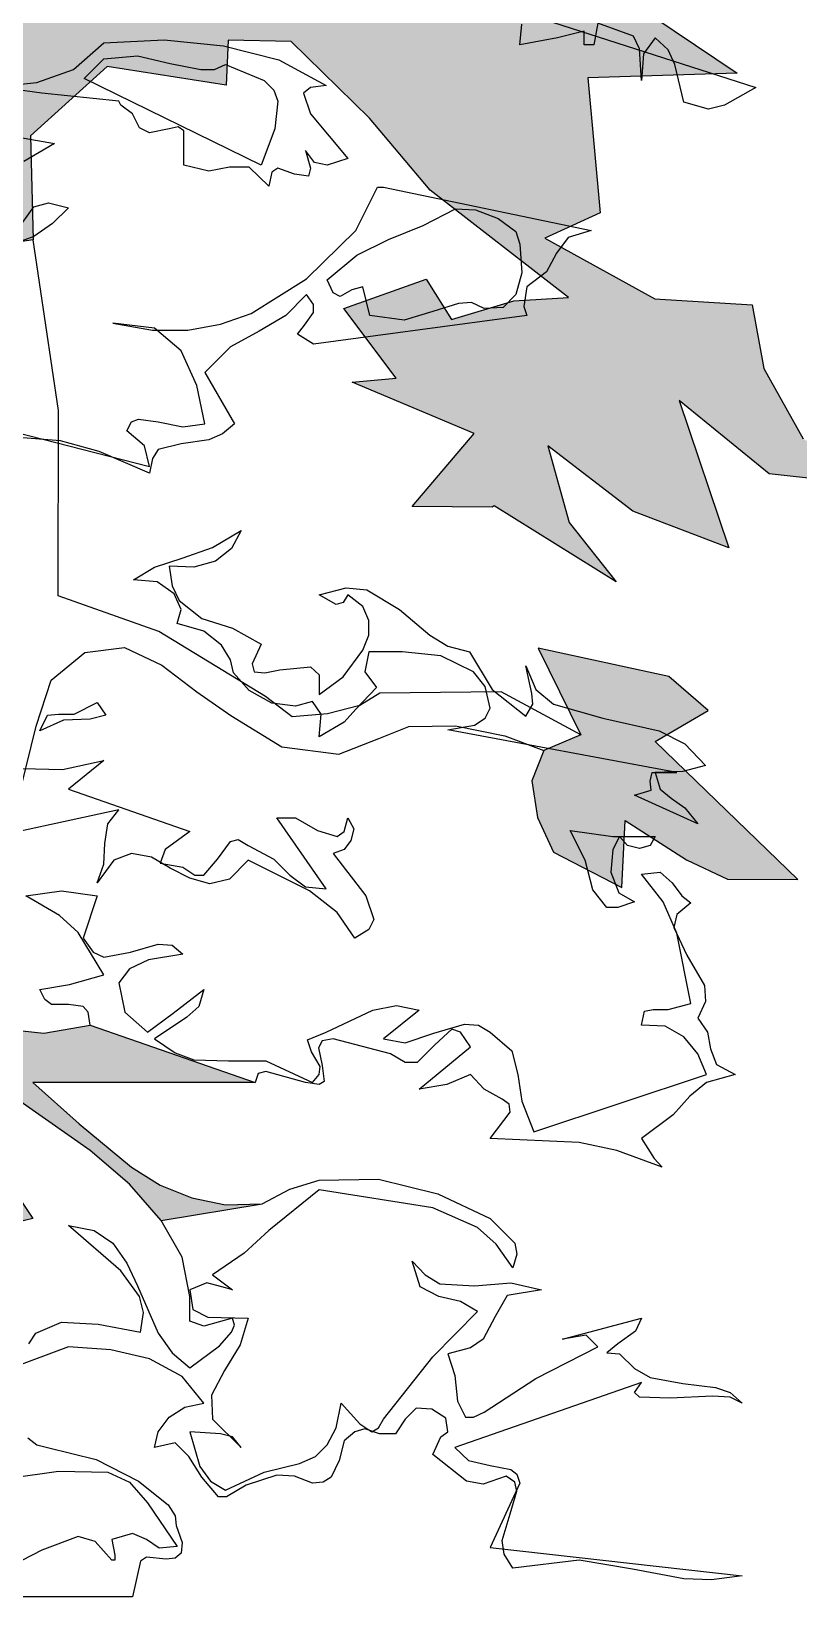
# Model space of a CAD drawing. Header units: millimetres. Extents: x 2403 to 72627, y 1744 to 50777.
# Drawn here: x 17681 to 19769, y 5647 to 9910 of the extents above; entities that cross this region are included whole.
import ezdxf

# ---------------------------------------------------------------- set-up
doc = ezdxf.new("R2010")
doc.units = ezdxf.units.MM
doc.layers.add('dwgmodels.com', color=250, linetype='Continuous')

# ---------------------------------------------------------------- blocks, each defined once
blk = doc.blocks.new('K15-2')
h = blk.add_hatch(color=256)
h.dxf.hatch_style = 1
h.set_gradient(color1=(127, 95, 63), one_color=1, tint=1, name='SPHERICAL')
h.paths.add_polyline_path([(1222.14, 989.37), (1269.14, 956.37), (1289.14, 939.37), (1305.14, 920.87), (1356.14, 929.37), (1337.64, 928.87), (1320.64, 932.37), (1304.64, 938.87), (1290.14, 947.87), (1263.64, 969.87), (1240.14, 990.87), (1352.64, 990.87), (1269.14, 1019.87), (1245.64, 1015.87), (1222.14, 1018.37), (1198.64, 1025.87), (1175.64, 1036.87), (1133.64, 1064.37), (1099.14, 1088.87), (1079.14, 1063.87), (1086.64, 1059.87), (1097.64, 1053.37), (1113.64, 1052.37), (1146.64, 1021.37), (1170.14, 986.87), (1186.14, 950.87), (1196.64, 914.87), (1181.64, 916.61), (1181.64, 914.87), (1200.14, 903.87), (1211.14, 902.37), (1215.64, 908.87), (1223.14, 917.87), (1240.14, 921.87), (1174.64, 1019.87)])
for p, q in [((1269.14, 1019.87), (1352.64, 990.87)), ((1305.14, 920.87), (1356.14, 929.37))]:
    blk.add_line(p, q)
at = {"linetype": 'Continuous'}
for points in [[(1493.64, 1530.87), (1606.14, 1494.87), (1590.14, 1485.87), (1582.14, 1483.87), (1569.64, 1487.37), (1565.14, 1506.37), (1561.64, 1513.87), (1555.14, 1519.87), (1549.14, 1511.87), (1548.14, 1498.37), (1547.14, 1514.37), (1544.14, 1520.87), (1526.14, 1527.37), (1524.14, 1516.37), (1519.14, 1516.37), (1519.14, 1523.37), (1505.64, 1519.87), (1486.64, 1516.37), (1487.64, 1526.87)], [(1234.64, 1149.87), (1255.14, 1149.37), (1276.14, 1153.87), (1258.14, 1139.37), (1319.64, 1117.87), (1307.14, 1108.87), (1304.64, 1101.87), (1316.14, 1099.87), (1322.14, 1095.87), (1326.64, 1095.87), (1333.64, 1103.87), (1340.14, 1112.87), (1344.14, 1113.87), (1349.14, 1110.87), (1362.14, 1103.87), (1370.14, 1095.87), (1378.14, 1089.87), (1388.64, 1088.87), (1363.64, 1124.87), (1373.14, 1124.87), (1384.14, 1118.37), (1394.14, 1115.37), (1397.64, 1117.87), (1399.64, 1124.87), (1402.64, 1119.37), (1401.14, 1113.37), (1397.64, 1108.87), (1392.14, 1106.87), (1408.64, 1085.37), (1412.64, 1073.37), (1410.14, 1068.37), (1403.14, 1063.87), (1394.14, 1076.87), (1380.14, 1087.87), (1349.14, 1103.37), (1339.64, 1093.87), (1329.64, 1091.37), (1319.64, 1094.37), (1309.64, 1099.37), (1300.14, 1104.87), (1290.14, 1106.87), (1281.14, 1103.37), (1272.64, 1091.87), (1276.14, 1101.37), (1276.64, 1111.87), (1278.14, 1121.87), (1283.64, 1128.87), (1099.14, 1088.87)], [(1222.14, 1018.37), (1245.64, 1015.87), (1269.14, 1019.87), (1268.14, 1026.37), (1265.64, 1029.37), (1258.14, 1030.37), (1249.64, 1030.37), (1246.14, 1032.87), (1243.64, 1037.87), (1258.64, 1040.37), (1276.14, 1045.37), (1263.14, 1066.87), (1253.64, 1075.37), (1236.64, 1085.37), (1254.64, 1087.87), (1272.64, 1085.37), (1265.64, 1063.87), (1270.64, 1056.87), (1276.14, 1054.37), (1289.64, 1056.87), (1303.64, 1060.87), (1310.64, 1060.37), (1316.14, 1055.87), (1298.64, 1052.87), (1289.14, 1048.37), (1283.64, 1041.37), (1286.64, 1026.37), (1298.14, 1016.37), (1311.14, 1025.87), (1326.64, 1037.87), (1324.14, 1029.37), (1318.14, 1023.87), (1301.64, 1012.87), (1312.14, 1005.87), (1321.64, 1002.37), (1339.14, 1001.87), (1358.14, 1001.87), (1381.64, 990.87), (1385.14, 994.87), (1385.64, 998.87), (1381.14, 1006.37), (1379.14, 1012.37), (1388.64, 1016.37), (1412.14, 1027.37), (1424.14, 1029.87), (1435.64, 1027.37), (1417.64, 1012.87), (1428.64, 1010.87), (1443.14, 1015.87), (1458.64, 1020.37), (1465.64, 1019.87), (1471.64, 1016.37), (1482.64, 1006.87), (1485.64, 994.87), (1487.64, 981.37), (1493.64, 965.87), (1581.14, 994.87), (1576.64, 1005.37), (1569.64, 1013.87), (1560.14, 1019.37), (1548.14, 1019.87), (1549.64, 1026.87), (1554.14, 1027.87), (1561.64, 1027.87), (1573.14, 1030.87), (1566.14, 1066.37), (1559.14, 1082.37), (1548.14, 1096.37), (1557.64, 1097.37), (1563.64, 1091.87), (1568.64, 1085.37), (1573.14, 1081.87), (1566.14, 1075.87), (1564.64, 1069.37), (1571.14, 1055.37), (1580.14, 1039.87), (1580.64, 1031.87), (1576.64, 1023.37), (1581.64, 1016.37), (1583.14, 1007.87), (1586.14, 999.87), (1595.64, 994.87), (1581.14, 990.87), (1572.64, 983.87), (1564.14, 974.37), (1548.14, 962.37), (1554.64, 952.37), (1558.64, 947.87), (1535.64, 956.37), (1516.64, 960.37), (1471.64, 962.37), (1481.64, 975.87), (1481.14, 979.87), (1477.64, 982.37), (1468.64, 987.37), (1461.64, 994.87), (1449.64, 989.87), (1435.64, 987.37), (1461.64, 1008.87), (1456.64, 1016.37), (1452.14, 1017.87), (1443.64, 1009.87), (1434.64, 1000.87), (1428.64, 1000.87), (1421.14, 1005.37), (1392.14, 1012.87), (1386.64, 1011.87), (1384.64, 1008.37), (1386.64, 999.37), (1387.64, 991.37), (1385.14, 989.87), (1378.14, 990.87), (1358.14, 996.37), (1354.14, 995.37), (1352.64, 990.87), (1240.14, 990.87), (1263.64, 969.87), (1290.14, 947.87), (1304.64, 938.87), (1320.64, 932.37), (1337.64, 928.87), (1356.14, 929.37), (1370.14, 936.87), (1385.14, 941.37), (1415.14, 941.87), (1445.14, 934.37), (1471.64, 921.87), (1484.14, 909.37), (1485.14, 903.87), (1483.14, 896.87), (1474.64, 908.87), (1465.14, 917.37), (1442.64, 927.37), (1385.14, 936.37), (1359.64, 915.87), (1347.14, 904.37), (1331.14, 893.37), (1341.14, 885.87), (1337.64, 886.87), (1328.14, 889.37), (1319.64, 885.87), (1321.14, 875.87), (1328.64, 871.87), (1349.14, 871.37), (1345.14, 857.87), (1337.14, 844.87), (1330.64, 832.37), (1331.14, 820.37), (1345.64, 805.87), (1341.14, 811.37), (1335.14, 812.87), (1319.64, 813.87), (1324.64, 796.37), (1330.14, 788.87), (1337.64, 784.37), (1357.14, 793.37), (1375.14, 797.87), (1383.14, 801.37), (1389.14, 807.37), (1393.64, 815.87), (1396.14, 828.37), (1405.64, 817.87), (1411.64, 813.87), (1415.14, 815.87), (1417.64, 820.37), (1442.64, 851.87), (1465.14, 874.87), (1456.64, 879.87), (1445.64, 882.37), (1436.14, 887.37), (1432.14, 900.37), (1438.64, 893.37), (1446.14, 888.87), (1463.64, 887.87), (1482.14, 889.37), (1497.64, 885.87), (1480.14, 882.87), (1474.14, 872.37), (1468.14, 860.87), (1461.64, 856.37), (1450.14, 853.37), (1453.64, 842.37), (1455.14, 829.37), (1459.14, 821.37), (1463.14, 821.37), (1468.64, 823.87), (1494.64, 840.87), (1526.14, 856.87), (1520.14, 862.87), (1508.14, 860.87), (1548.14, 871.37), (1545.14, 864.87), (1536.14, 858.37), (1530.64, 853.87), (1537.14, 853.37), (1544.64, 845.87), (1552.64, 841.37), (1569.14, 838.37), (1585.64, 836.37), (1593.14, 833.87), (1599.14, 828.37), (1593.14, 831.37), (1584.14, 831.87), (1562.64, 830.87), (1547.14, 831.37), (1544.64, 833.87), (1548.14, 838.87), (1453.64, 805.87), (1460.64, 799.37), (1471.64, 796.87), (1482.14, 794.87), (1485.14, 792.37), (1486.64, 787.87), (1471.64, 755.37), (1599.14, 740.87), (1583.64, 738.87), (1569.64, 739.37), (1543.64, 744.37), (1516.64, 748.87), (1483.14, 744.87), (1478.64, 751.87), (1477.64, 758.87), (1481.64, 772.37), (1485.14, 783.87), (1484.14, 788.37), (1479.64, 791.37), (1468.14, 787.37), (1459.64, 788.87), (1442.64, 802.37), (1446.64, 811.37), (1450.14, 813.87), (1449.14, 820.87), (1442.14, 825.37), (1434.14, 825.87), (1428.64, 820.37), (1423.64, 812.87), (1415.64, 812.87), (1408.14, 815.37), (1403.14, 813.87), (1397.64, 809.37), (1395.14, 799.37), (1391.14, 790.87), (1387.14, 788.37), (1381.64, 787.87), (1372.64, 791.37), (1363.64, 791.87), (1348.14, 786.87), (1338.14, 780.87), (1334.14, 780.87), (1325.64, 790.87), (1319.14, 801.37), (1312.14, 808.37), (1301.64, 805.87), (1303.64, 813.87), (1309.14, 821.37), (1317.14, 826.37), (1326.64, 828.37), (1315.64, 841.87), (1299.14, 850.87), (1279.64, 855.37), (1258.14, 856.87), (1229.64, 846.37)], [(1237.64, 810.87), (1242.14, 807.37), (1247.64, 805.87), (1272.14, 799.87), (1293.64, 788.87), (1308.64, 776.87), (1312.14, 771.37), (1312.64, 766.37), (1315.64, 757.87), (1315.14, 752.37), (1312.14, 749.87), (1307.64, 749.37), (1297.64, 750.37), (1294.64, 748.37), (1290.64, 730.37), (1185.64, 730.37)], [(1238.14, 858.37), (1241.64, 863.87), (1254.64, 869.37), (1273.14, 868.37), (1294.64, 864.37), (1296.14, 874.37), (1294.14, 882.37), (1284.64, 895.37), (1258.14, 918.37), (1271.14, 915.87), (1280.64, 909.37), (1287.64, 899.37), (1293.14, 887.87), (1303.64, 863.87), (1310.64, 853.87), (1319.64, 846.37), (1334.64, 857.37), (1340.64, 864.37), (1342.14, 867.87), (1341.14, 871.37), (1326.64, 867.37), (1319.64, 869.87), (1319.64, 882.37), (1315.64, 902.37), (1305.14, 920.87), (1289.14, 939.37), (1269.14, 956.37), (1222.14, 989.37)], [(1174.64, 1019.87), (1240.14, 921.87), (1223.14, 917.87)], [(1222.64, 1495.37), (1242.14, 1497.37), (1260.64, 1503.87), (1276.14, 1517.37), (1306.64, 1518.87), (1336.64, 1515.87), (1364.64, 1508.87), (1388.64, 1495.87), (1380.64, 1494.87), (1377.14, 1491.87), (1380.64, 1481.37), (1399.64, 1458.87), (1389.14, 1455.37), (1382.64, 1456.87), (1378.14, 1462.87), (1380.64, 1453.87), (1379.64, 1449.87), (1372.64, 1450.87), (1364.14, 1453.87), (1361.14, 1451.87), (1359.64, 1444.87), (1349.64, 1454.37), (1339.64, 1454.37), (1329.14, 1452.37), (1316.64, 1455.37), (1316.64, 1472.87), (1313.64, 1474.87), (1309.14, 1473.87), (1299.14, 1471.87), (1294.14, 1474.37), (1290.64, 1481.37), (1284.64, 1485.87), (1283.64, 1487.87), (1244.64, 1491.87), (1201.64, 1497.87)], [(1211.64, 1473.37), (1251.14, 1466.37), (1235.64, 1457.37)], [(1231.64, 1421.87), (1240.64, 1434.37), (1248.14, 1436.37), (1258.14, 1433.87), (1250.14, 1425.87), (1240.64, 1419.37), (1217.64, 1410.87)], [(1276.14, 1509.37), (1293.14, 1510.87), (1309.64, 1506.87), (1325.14, 1503.87), (1332.14, 1503.87), (1337.64, 1506.37), (1357.14, 1498.37), (1362.14, 1493.37), (1364.14, 1487.87), (1362.64, 1473.87), (1355.64, 1455.37), (1266.14, 1499.37), (1276.14, 1509.37)], [(1414.64, 1444.37), (1417.64, 1444.37), (1522.64, 1422.37), (1511.14, 1418.87), (1505.14, 1410.87), (1500.14, 1401.37), (1490.14, 1393.87), (1488.64, 1383.87), (1490.14, 1379.37), (1382.14, 1364.87), (1374.14, 1369.87), (1377.64, 1374.37), (1382.14, 1380.87), (1382.14, 1384.87), (1378.64, 1389.87), (1368.14, 1379.37), (1354.64, 1371.37), (1340.14, 1363.37), (1327.14, 1350.37), (1342.14, 1324.37), (1336.14, 1319.37), (1329.14, 1316.37), (1315.14, 1314.37), (1303.64, 1311.37), (1300.64, 1306.87), (1299.14, 1299.37), (1273.64, 1310.37), (1254.14, 1315.87), (1235.14, 1317.37)], [(1197.64, 1328.87), (1299.14, 1302.87), (1296.64, 1313.37), (1287.64, 1320.87), (1290.14, 1325.37), (1293.64, 1326.87), (1303.64, 1325.37), (1316.14, 1322.87), (1327.14, 1324.37), (1323.14, 1343.87), (1315.14, 1361.37), (1301.64, 1372.87), (1280.64, 1375.37), (1300.64, 1371.87), (1318.64, 1371.87), (1335.14, 1374.87), (1350.64, 1380.37), (1378.64, 1397.87), (1403.64, 1422.37), (1414.64, 1444.37)], [(1454.14, 1433.37), (1464.14, 1432.87), (1475.64, 1428.37), (1484.64, 1421.87), (1486.64, 1415.37), (1487.64, 1400.87), (1484.64, 1389.87), (1478.14, 1383.37), (1468.64, 1382.87), (1462.14, 1385.87), (1455.64, 1385.37), (1442.64, 1381.37), (1428.14, 1376.87), (1410.64, 1379.37), (1407.14, 1393.87), (1401.64, 1392.37), (1395.64, 1388.87), (1392.14, 1390.87), (1389.14, 1397.37), (1404.14, 1409.87), (1420.14, 1417.87), (1437.64, 1424.87), (1454.14, 1433.37)], [(1345.64, 1270.37), (1340.64, 1261.37), (1332.64, 1254.87), (1321.64, 1251.87), (1309.14, 1252.37), (1310.64, 1242.37), (1314.14, 1234.87), (1325.64, 1225.87), (1341.14, 1220.87), (1355.64, 1212.87), (1351.14, 1202.87), (1352.14, 1198.87), (1357.64, 1198.37), (1365.14, 1199.87), (1380.64, 1201.37), (1385.14, 1197.37), (1385.14, 1187.37), (1397.14, 1196.37), (1407.14, 1209.87), (1410.14, 1217.37), (1410.14, 1224.87), (1407.14, 1231.87), (1399.64, 1237.87), (1397.14, 1233.87), (1393.64, 1232.87), (1385.14, 1237.87), (1398.64, 1241.37), (1409.14, 1240.37), (1425.64, 1230.37), (1441.14, 1217.37), (1450.14, 1211.87), (1461.14, 1208.87), (1472.64, 1189.87), (1489.64, 1176.37), (1493.14, 1182.37), (1492.64, 1187.87), (1489.64, 1201.87), (1494.64, 1189.87), (1503.64, 1182.37), (1528.64, 1175.37), (1557.14, 1168.87), (1570.14, 1162.37), (1580.64, 1151.37), (1569.14, 1148.37), (1555.14, 1147.87), (1557.64, 1139.37), (1563.14, 1134.87), (1570.14, 1129.87), (1576.64, 1121.87), (1544.64, 1136.37), (1553.14, 1138.87), (1552.64, 1143.37), (1553.64, 1147.87), (1566.14, 1147.87), (1450.14, 1169.37), (1463.64, 1171.87), (1469.14, 1175.37), (1471.64, 1180.37), (1469.14, 1191.37), (1463.14, 1198.87), (1446.64, 1206.87), (1427.14, 1208.87), (1410.14, 1208.87), (1408.14, 1198.87), (1414.14, 1190.87), (1403.64, 1179.87), (1397.64, 1173.37), (1385.14, 1165.87), (1386.14, 1177.37), (1381.64, 1183.87), (1373.14, 1181.37), (1361.14, 1182.87), (1349.64, 1189.37), (1341.64, 1198.37), (1340.14, 1204.87), (1335.64, 1212.37), (1326.64, 1219.37), (1313.14, 1223.37), (1315.14, 1230.37), (1311.64, 1238.37), (1303.14, 1244.37), (1291.14, 1245.37), (1301.64, 1251.87), (1315.64, 1256.37), (1331.14, 1261.87), (1345.64, 1270.37)], [(1272.64, 1183.37), (1277.14, 1176.87), (1269.14, 1174.87), (1255.64, 1174.37), (1243.64, 1168.87), (1247.64, 1176.87), (1253.14, 1177.37), (1261.14, 1177.37), (1272.64, 1183.37)], [(1512.14, 1118.37), (1533.64, 1115.37), (1555.14, 1115.37), (1552.64, 1110.87), (1547.14, 1109.37), (1541.14, 1110.87), (1537.14, 1115.37), (1533.64, 1108.87), (1532.64, 1097.37), (1536.64, 1086.87), (1544.64, 1082.37), (1536.14, 1079.37), (1530.64, 1079.37), (1523.64, 1088.37), (1519.64, 1103.37), (1512.14, 1118.37)], [(1228.14, 790.37), (1253.14, 793.87), (1278.14, 793.37), (1289.14, 788.37), (1298.14, 777.87), (1313.14, 755.87), (1304.14, 754.87), (1297.64, 759.37), (1290.64, 762.37), (1280.14, 759.37), (1281.64, 751.37), (1281.64, 748.87), (1280.14, 748.87), (1271.64, 758.37), (1263.14, 760.87), (1244.64, 753.87), (1224.14, 743.37)]]:
    blk.add_lwpolyline(points, dxfattribs=at)
blk = doc.blocks.new('I_SITE2D_TREE_ELEV_Deciduous 4_P')
at = {"color": 0, "linetype": 'ByBlock', "lineweight": -2}
for p, q in [((1.1857, 10.2173), (1.0821, 10.919)), ((1.1852, 9.4555), (1.1857, 10.2173)), ((1.5985, 9.3086), (1.1852, 9.4555)), ((2.037, 9.0422), (1.5985, 9.3086)), ((1.1565, 9.1085), (1.2941, 9.222)), ((1.2941, 9.222), (1.4581, 9.2433)), ((1.4581, 9.2433), (1.6108, 9.1708)), ((3.6934, 9.124), (3.1567, 9.2407)), ((3.1567, 9.2407), (3.3318, 8.8839)), ((1.6108, 9.1708), (1.7548, 9.0609)), ((1.0942, 8.9193), (1.1565, 9.1085)), ((3.8548, 8.9841), (3.6934, 9.124)), ((1.7548, 9.0609), (1.8942, 8.9633)), ((2.1462, 8.958), (2.037, 9.0422)), ((2.5061, 9.0557), (2.4247, 9.0047)), ((3.004, 9.061), (2.5061, 9.0557)), ((3.3318, 8.8839), (3.004, 9.061)), ((1.8942, 8.9633), (2.1042, 8.8348)), ((2.2909, 8.97), (2.1462, 8.958)), ((2.4247, 9.0047), (2.2909, 8.97)), ((3.6376, 8.8572), (3.8548, 8.9841)), ((1.011, 8.5801), (1.0942, 8.9193)), ((2.5023, 8.8689), (2.6247, 8.9179)), ((2.6247, 8.9179), (2.817, 8.9207)), ((2.817, 8.9207), (3.0193, 8.8801)), ((2.1042, 8.8348), (2.3379, 8.8047)), ((2.3379, 8.8047), (2.5023, 8.8689)), ((3.0193, 8.8801), (3.1794, 8.8192)), ((3.1794, 8.8192), (3.1305, 8.6946)), ((4.2229, 8.2886), (3.6376, 8.8572)), ((3.1305, 8.6946), (3.1542, 8.5441)), ((3.1542, 8.5441), (3.2194, 8.402)), ((3.5007, 8.2564), (3.5139, 8.532)), ((3.5139, 8.532), (3.7653, 8.3707)), ((3.2194, 8.402), (3.5007, 8.2564)), ((3.7653, 8.3707), (3.9347, 8.2905)), ((3.9347, 8.2905), (4.2229, 8.2886))]:
    blk.add_line(p, q, dxfattribs=at)
for points in [[(3.3687, 12.012), (3.9737, 11.6037), (3.3603, 11.5852), (3.4108, 11.0302), (3.1845, 10.9261), (3.6358, 10.6762), (4.0361, 10.6518), (4.0836, 10.3905), (4.2448, 10.1013)], [(4.5768, 9.9052), (4.1057, 9.957), (3.7358, 10.2579), (3.9401, 9.6526), (3.5458, 9.8037), (3.5458, 9.8037), (3.1967, 10.0727), (3.2844, 9.7562), (3.477, 9.5136), (2.9755, 9.8259), (2.9683, 9.8194), (2.639, 9.8232), (2.8937, 10.1233), (2.3925, 10.3344), (2.5734, 10.3497), (2.5734, 10.3497), (2.3589, 10.6363), (2.6959, 10.7574), (2.8012, 10.591), (3.0571, 10.668), (3.2808, 10.6812), (2.7135, 11.1237), (2.4634, 11.4189), (2.1423, 11.7346), (1.8834, 11.7401), (1.8745, 11.5553), (1.3858, 11.6319), (1.0718, 11.3467), (1.0821, 10.919), (0.6587, 10.8552)]]:
    blk.add_lwpolyline(points, dxfattribs=at)
blk = doc.blocks.new('*U8')
at = {"layer": 'dwgmodels.com', "color": 69, "linetype": 'Continuous', "lineweight": -3, "xscale": 663.9147824727843, "yscale": 663.9147824727843, "zscale": 663.9147824727843}
blk.add_blockref('I_SITE2D_TREE_ELEV_Deciduous 4_P', (0, 0), dxfattribs=at)
blk = doc.blocks.new('tree 1 side')
at = {"lineweight": -2}
h = blk.add_hatch(color=256, dxfattribs=at)
h.dxf.hatch_style = 1
h.set_gradient(color1=(0, 127, 31), one_color=1, tint=1, name='SPHERICAL')
h.paths.add_polyline_path([(0.1229, 4.7235), (0.0064, 4.783), (-0.1571, 4.8227), (-0.3184, 4.86), (-0.3424, 4.939), (-0.2127, 4.9885), (-0.1975, 4.8923), (-0.0543, 4.9269), (-0.1343, 5.0841), (-0.1161, 5.0952), (-0.1264, 5.2133), (-0.2008, 5.1891), (-0.2144, 5.1198), (-0.3014, 5.0484), (-0.3302, 5.1453), (-0.3624, 5.2684), (-0.1783, 5.2437), (-0.1766, 5.3271), (-0.3037, 5.3309), (-0.2181, 5.4087), (-0.3457, 5.4864), (-0.4271, 5.3647), (-0.4587, 5.2509), (-0.5728, 5.312), (-0.5356, 5.4239), (-0.4884, 5.4972), (-0.5596, 5.5524), (-0.6067, 5.483), (-0.6331, 5.4303), (-0.6831, 5.6316), (-0.7667, 5.6657), (-0.7899, 5.5594), (-0.7355, 5.4869), (-0.7039, 5.3979), (-0.7909, 5.41), (-0.8497, 5.4748), (-0.9212, 5.476), (-0.884, 5.5895), (-0.9809, 5.6777), (-0.9742, 5.4507), (-1.0605, 5.5105), (-1.1108, 5.5885), (-1.191, 5.6224), (-1.2503, 5.5815), (-1.2949, 5.5297), (-1.2866, 5.7361), (-1.2334, 5.7319), (-1.2523, 5.8362), (-1.2945, 5.7865), (-1.2549, 5.9835), (-1.3637, 6.0842), (-1.4265, 6.1367), (-1.4813, 6.0381), (-1.6249, 6.104), (-1.524, 5.847), (-1.5919, 6.0054), (-1.733, 6.0144), (-1.6059, 5.7975), (-1.7018, 5.7879), (-1.7381, 5.909), (-1.8771, 5.9475), (-1.7883, 5.8102), (-1.7474, 5.6668), (-2.0337, 5.7521), (-1.8768, 5.6236), (-2.0209, 5.6521), (-1.9898, 5.4716), (-1.8354, 5.4562), (-1.8475, 5.3693), (-1.8039, 5.3655), (-1.9299, 5.1806), (-1.7176, 5.2579), (-1.6626, 5.3269), (-1.5754, 5.2727), (-1.7187, 5.1523), (-1.6034, 5.0212), (-1.5587, 5.123), (-1.4858, 5.1513), (-1.4541, 5.1117), (-1.5523, 5.009), (-1.579, 4.9149), (-1.3865, 4.8994), (-1.3171, 5.0199), (-1.243, 4.9521), (-1.2987, 4.9054), (-1.3775, 4.8035), (-1.2948, 4.8216), (-1.191, 4.7928), (-1.237, 4.5342), (-1.5394, 4.7794), (-1.4462, 4.6499), (-1.587, 4.6646), (-1.5648, 4.7488), (-1.6707, 4.78), (-1.7854, 4.8412), (-1.7695, 4.6734), (-1.919, 4.5789), (-1.7861, 4.6123), (-1.9076, 4.3198), (-1.7832, 4.507), (-1.8268, 4.3102), (-1.7212, 4.4739), (-1.6323, 4.4657), (-1.7457, 4.2944), (-1.5892, 4.2869), (-1.5068, 4.3823), (-1.5214, 4.4921), (-1.3351, 4.4434), (-1.4215, 4.418), (-1.3494, 4.2276), (-1.2234, 4.4023), (-1.0994, 4.3349), (-1.1273, 4.4636), (-0.877, 4.4453), (-0.8784, 4.2504), (-1.0036, 4.3098), (-1.0835, 4.2506), (-1.1835, 4.2037), (-1.282, 4.0931), (-1.1234, 3.9997), (-0.9408, 4.0267), (-0.8521, 3.9332), (-0.9701, 3.7951), (-0.8275, 3.8184), (-0.8733, 3.6933), (-0.6722, 3.7035), (-0.6219, 3.5437), (-0.6128, 3.6984), (-0.5208, 3.6622), (-0.4371, 3.6644), (-0.5154, 3.7733), (-0.4169, 3.7549), (-0.2052, 3.8203), (-0.1096, 3.8237), (-0.1659, 3.6809), (-0.0508, 3.6754), (-0.0727, 3.5969), (0.0546, 3.6328), (0.1186, 3.8071), (0.2035, 3.7871), (0.1362, 3.6767), (0.2181, 3.5949), (0.3584, 3.616), (0.3549, 3.7576), (0.4589, 3.8521), (0.6208, 3.8267), (0.6237, 3.8879), (0.7094, 3.8861), (0.8158, 3.7815), (0.8986, 3.6838), (1.0865, 3.5373), (1.0124, 3.5329), (0.9277, 3.5074), (0.8928, 3.5625), (0.7812, 3.5224), (0.8522, 3.4275), (0.7923, 3.4224), (0.9583, 3.3525), (0.874, 3.2531), (0.983, 3.2519), (0.9854, 3.254), (1.1515, 3.1506), (1.0877, 3.2309), (1.0586, 3.3357), (1.1743, 3.2467), (1.3048, 3.1966), (1.2372, 3.3971), (1.3597, 3.2974), (1.5157, 3.2803), (1.4057, 3.3452), (1.3524, 3.441), (1.3366, 3.5275), (1.204, 3.5356), (1.0546, 3.6184), (1.1295, 3.6528), (1.1128, 3.8366), (1.316, 3.8428), (1.1156, 3.978), (1.0593, 3.929), (0.9255, 3.9951), (0.8202, 4.1211), (1.0024, 4.1522), (0.8652, 4.2304), (0.7531, 4.1801), (0.6623, 4.1946), (0.7272, 4.2569), (0.663, 4.2918), (0.6639, 4.3174), (0.6063, 4.3525), (0.4611, 4.3117), (0.5087, 4.1782), (0.3653, 4.2583), (0.362, 4.354), (0.2768, 4.4018), (0.243, 4.4097), (0.2225, 4.3965), (0.2136, 4.3753), (0.2244, 4.3526), (0.2884, 4.3138), (0.4127, 4.1686), (0.4128, 4.1708), (0.4301, 4.0802), (0.3849, 4.0864), (0.2558, 4.1306), (0.2624, 4.0667), (0.1863, 4.0561), (0.2068, 3.9398), (0.073, 3.9343), (0.1191, 4.0179), (0.0352, 4.01), (-0.1212, 3.9118), (-0.1707, 3.9937), (-0.3034, 4.012), (-0.3298, 3.9121), (-0.4429, 4.0068), (-0.5572, 4.064), (-0.6275, 4.0554), (-0.7505, 4.1807), (-0.6703, 4.1927), (-0.6084, 4.204), (-0.5132, 4.1517), (-0.2415, 4.059), (-0.2416, 4.0568), (0.0352, 4.01), (0.1191, 4.0179), (0.073, 3.9343), (0.2068, 3.9398), (0.1863, 4.0561), (0.2624, 4.0667), (0.2558, 4.1306), (0.3849, 4.0864), (0.4301, 4.0802), (0.4134, 4.1677), (0.2884, 4.3138), (0.2244, 4.3526), (0.2136, 4.3753), (0.2225, 4.3965), (0.243, 4.4097), (0.2768, 4.4018), (0.2839, 4.5151), (0.4344, 4.5358), (0.6, 4.5534), (0.7299, 4.5613), (1.023, 4.4995), (1.0899, 4.4366), (1.1153, 4.3496), (1.002, 4.3454), (1.1044, 4.1592), (1.1618, 4.3235), (1.2106, 4.17), (1.3371, 4.2833), (1.2936, 4.3712), (1.3609, 4.3179), (1.4474, 4.1768), (1.5009, 4.0845), (1.5532, 4.1797), (1.6123, 4.1689), (1.7512, 4.0787), (1.6909, 4.2782), (1.6102, 4.3736), (1.77, 4.3523), (1.7768, 4.2446), (1.8025, 4.1518), (1.877, 4.2613), (1.917, 4.1344), (2.0527, 4.108), (2.1862, 4.1073), (2.1019, 4.175), (2.0372, 4.2838), (2.1457, 4.3064), (2.073, 4.3195), (1.9905, 4.3872), (1.9245, 4.504), (2.0659, 4.5012), (1.9172, 4.6015), (1.8698, 4.6913), (1.8313, 4.6335), (1.8213, 4.5925), (1.7453, 4.6177), (1.7949, 4.7409), (1.7342, 4.7177), (1.638, 4.7501), (1.5947, 4.7124), (1.6481, 4.6303), (1.5876, 4.5656), (1.4517, 4.6341), (1.437, 4.7899), (1.5582, 4.7801), (1.4958, 4.8547), (1.4822, 4.9372), (1.7, 4.883), (1.6073, 5.0227), (1.5345, 5.0796), (1.4891, 5.0818), (1.4489, 5.0382), (1.3959, 5.1283), (1.4603, 5.1451), (1.3834, 5.3295), (1.5636, 5.2731), (1.516, 5.1441), (1.659, 5.1054), (1.6384, 5.2559), (1.6481, 5.327), (1.7386, 5.3068), (1.8171, 5.249), (1.745, 5.1928), (1.9249, 5.1268), (2.047, 5.1845), (1.9648, 5.2601), (1.9248, 5.3734), (2.0769, 5.2746), (2.0447, 5.3867), (2.0408, 5.3877), (1.9208, 5.5048), (1.7932, 5.4968), (1.801, 5.4112), (1.6886, 5.4722), (1.7234, 5.5342), (1.6671, 5.5585), (1.5597, 5.5222), (1.5375, 5.6403), (1.633, 5.7232), (1.6632, 5.6422), (1.7585, 5.6041), (1.7463, 5.6803), (1.8382, 5.6418), (1.9178, 5.5607), (1.9315, 5.6794), (1.8753, 5.7991), (1.9208, 5.835), (2.0601, 5.7544), (2.0008, 5.5965), (2.1188, 5.6044), (2.155, 5.6942), (2.2133, 5.6658), (2.1851, 5.5757), (2.1723, 5.4746), (2.3296, 5.4375), (2.2566, 5.6217), (2.4529, 5.4372), (2.4951, 5.5227), (2.4954, 5.6602), (2.6372, 5.6654), (2.4307, 5.8043), (2.4389, 5.8556), (2.4905, 5.8054), (2.6863, 5.8596), (2.5194, 5.9932), (2.457, 6.1019), (2.5439, 6.0898), (2.653, 6.0425), (2.6234, 6.1235), (2.5208, 6.1881), (2.502, 6.2469), (2.7049, 6.2468), (2.5562, 6.3455), (2.4275, 6.3994), (2.3337, 6.3505), (2.3843, 6.2924), (2.2099, 6.3405), (2.259, 6.4177), (2.1756, 6.4552), (2.0081, 6.5292), (1.9246, 6.4474), (1.772, 6.465), (1.6228, 6.4221), (1.4589, 6.4402), (1.3305, 6.5833), (1.1693, 6.6348), (0.9951, 6.7347), (0.931, 6.7258), (0.877, 6.7125), (0.7908, 6.7047), (0.7157, 6.7146), (0.6527, 6.7273), (0.5457, 6.6886), (0.4367, 6.6564), (0.438, 6.7152), (0.4691, 6.7145), (0.3749, 6.906), (0.4511, 6.9199), (0.5078, 6.8098), (0.5741, 6.7469), (0.6257, 6.7803), (0.6113, 6.8605), (0.7045, 6.8481), (0.7829, 6.8244), (0.7346, 6.9421), (0.8778, 6.9773), (0.6033, 7.1075), (0.5296, 7.3122), (0.5441, 7.4013), (0.4765, 7.4006), (0.3985, 7.3503), (0.3742, 7.4254), (0.5243, 7.5693), (0.4478, 7.6327), (0.3134, 7.7323), (0.4232, 7.7827), (0.4355, 7.8736), (0.314, 7.7919), (0.2644, 7.8364), (0.3767, 7.9384), (0.2781, 8.0744), (0.3428, 8.1429), (0.2824, 8.1634), (0.2718, 8.2395), (0.285, 8.3843), (0.1018, 8.2261), (0.1712, 8.1329), (0.0457, 7.9679), (-0.0298, 7.9221), (0.0022, 7.8069), (-0.1358, 7.8692), (-0.1937, 7.7407), (-0.242, 7.8584), (-0.2994, 7.7759), (-0.3171, 7.7029), (-0.5061, 7.7438), (-0.4544, 7.6601), (-0.3948, 7.6112), (-0.2434, 7.58), (-0.3467, 7.452), (-0.2403, 7.5145), (-0.2576, 7.404), (-0.4171, 7.477), (-0.4485, 7.4865), (-0.5459, 7.4116), (-0.6069, 7.502), (-0.7663, 7.6608), (-0.7337, 7.5581), (-0.7774, 7.5125), (-0.8637, 7.4547), (-0.9405, 7.347), (-0.8259, 7.3796), (-1.0006, 7.2203), (-0.9575, 7.0751), (-1.0718, 7.1442), (-1.1909, 7.2334), (-1.1763, 7.0878), (-1.2974, 7.0022), (-1.1825, 6.875), (-1.2819, 6.9116), (-1.3636, 6.8678), (-1.2662, 6.7898), (-1.4127, 6.6736), (-1.4974, 6.8146), (-1.5523, 6.7479), (-1.465, 6.6602), (-1.5904, 6.5349), (-1.7073, 6.586), (-1.6582, 6.4484), (-1.7435, 6.4587), (-1.8527, 6.3742), (-1.7774, 6.2854), (-1.7821, 6.2339), (-1.6938, 6.287), (-1.6061, 6.2908), (-1.5218, 6.2708), (-1.4886, 6.2175), (-1.5088, 6.1628), (-1.6338, 6.1267), (-1.6249, 6.104), (-1.4813, 6.0381), (-1.4265, 6.1367), (-1.3637, 6.0842), (-1.2549, 5.9835), (-1.2945, 5.7865), (-1.2523, 5.8362), (-1.2334, 5.7319), (-1.2866, 5.7361), (-1.2949, 5.5297), (-1.2503, 5.5815), (-1.191, 5.6224), (-1.1108, 5.5885), (-1.0605, 5.5105), (-0.9742, 5.4507), (-0.9809, 5.6777), (-0.884, 5.5895), (-0.9212, 5.476), (-0.8497, 5.4748), (-0.7909, 5.41), (-0.7039, 5.3979), (-0.7355, 5.4869), (-0.7899, 5.5594), (-0.7667, 5.6657), (-0.6831, 5.6316), (-0.6331, 5.4303), (-0.6067, 5.483), (-0.5596, 5.5524), (-0.4884, 5.4972), (-0.5356, 5.4239), (-0.5728, 5.312), (-0.4587, 5.2509), (-0.4271, 5.3647), (-0.3457, 5.4864), (-0.2181, 5.4087), (-0.3037, 5.3309), (-0.1766, 5.3271), (-0.1783, 5.2437), (-0.3624, 5.2684), (-0.3302, 5.1453), (-0.3014, 5.0484), (-0.2144, 5.1198), (-0.2008, 5.1891), (-0.1264, 5.2133), (-0.1161, 5.0952), (-0.0793, 5.1531), (-0.0098, 5.1083), (-0.0097, 5.2771), (0.0743, 5.2514), (0.1454, 5.2759), (0.1075, 5.1481), (0.0488, 5.0498), (0.1463, 5.0809)])
h.paths.add_polyline_path([(0.6813, 5.9979), (0.6016, 6.1609), (0.6751, 6.1534), (0.6995, 6.1283), (0.6769, 6.0715)], flags=16)
h.paths.add_polyline_path([(0.92, 5.9984), (0.835, 6.1696), (0.8056, 6.1374), (0.7836, 6.1402), (0.7902, 6.2774), (0.8579, 6.1963), (0.9846, 6.101), (0.9577, 6.0381)], flags=16)
h.paths.add_polyline_path([(0.2522, 5.9248), (0.1956, 5.9076), (0.2113, 6.0205), (-0.0168, 6.169), (-0.1871, 6.2209), (-0.5759, 6.3726), (-0.7661, 6.4237), (-0.9484, 6.5381), (-0.6336, 6.4609, 0.11871), (-0.6133, 6.4608), (-0.3436, 6.5245), (-0.3236, 6.4431, 0.296835), (-0.2893, 6.4109), (-0.1513, 6.3863), (-0.038, 6.3375, 0.141385), (-0.0143, 6.3345), (0.1097, 6.3538), (0.2042, 6.3351), (0.2869, 6.2698)], flags=16)
h.paths.add_polyline_path([(0.5634, 6.1928), (0.5154, 6.1889), (0.4744, 6.1988), (0.4473, 6.2143), (0.4313, 6.2588), (0.4485, 6.2859), (0.4676, 6.3048), (0.4973, 6.3091), (0.5427, 6.295), (0.6543, 6.2163)], flags=16)
h.paths.add_polyline_path([(0.7362, 6.23), (0.6738, 6.2552), (0.5675, 6.3137), (0.4645, 6.3703), (0.4071, 6.3714), (0.413, 6.4109), (0.4409, 6.459), (0.5419, 6.4445), (0.6729, 6.4024), (0.7283, 6.3497)], flags=16)
h.paths.add_polyline_path([(0.8218, 6.3077), (0.6779, 6.4595), (0.598, 6.4992), (0.5368, 6.5044), (0.4488, 6.4927), (0.4059, 6.5584), (0.4168, 6.6192), (0.4686, 6.6207), (0.5636, 6.648), (0.6246, 6.6752), (0.6942, 6.6815), (0.7413, 6.6673), (0.8142, 6.6479), (0.8858, 6.6126), (0.9298, 6.569), (0.9531, 6.5219), (0.9794, 6.4911), (1.0284, 6.4688), (1.0794, 6.4187), (1.0793, 6.3687), (1.0985, 6.32), (1.1525, 6.2839), (1.1922, 6.2359), (1.0483, 6.269), (0.9879, 6.2537), (0.9914, 6.2439)], flags=16)
h.paths.add_polyline_path([(0.0824, 5.9153), (0.0155, 5.9305), (-0.0618, 5.8944), (-0.0112, 5.9914), (-0.158, 6.082), (-0.1266, 5.9549), (-0.2225, 6.0271), (-0.234, 5.9902), (-0.2505, 5.941), (-0.2767, 5.8928), (-0.3822, 5.9337), (-0.4243, 5.9675), (-0.3158, 5.9901), (-0.4121, 6.0919), (-0.2935, 6.1584), (-0.1858, 6.1652), (-0.0252, 6.1131), (0.0704, 6.033)], flags=16)
h.paths.add_polyline_path([(0.2797, 6.3673), (0.0428, 6.4167), (-0.006, 6.431), (0.0204, 6.4831), (0.1073, 6.517), (0.1896, 6.5267), (0.2872, 6.5243), (0.2871, 6.5221)], flags=16)
h.paths.add_polyline_path([(0.6393, 4.9936), (0.5664, 4.967), (0.5167, 4.9256), (0.4807, 4.8853), (0.4483, 4.8732), (0.3885, 4.8698), (0.309, 4.8719), (0.2928, 4.9006), (0.3084, 5.0612), (0.3616, 5.0086), (0.3793, 4.9282), (0.4533, 4.9309), (0.4652, 5.0116)], flags=16)
h.paths.add_polyline_path([(-0.1762, 5.7487), (-0.2162, 5.7444), (-0.2501, 5.7364), (-0.2821, 5.7339), (-0.2271, 5.8484)], flags=16)
h.paths.add_polyline_path([(0.7348, 4.9589), (0.7343, 4.9009), (0.7604, 4.8639), (0.8164, 4.8356), (0.8664, 4.8827), (0.906, 4.7955), (0.7875, 4.8131), (0.7117, 4.8088), (0.6589, 4.7852), (0.6172, 4.7457), (0.5736, 4.7018), (0.5278, 4.6586), (0.5116, 4.6173), (0.429, 4.5894), (0.2782, 4.5967), (0.2856, 4.835), (0.3128, 4.82), (0.44, 4.8196), (0.516, 4.8279), (0.5577, 4.8679), (0.6075, 4.911), (0.6545, 4.9428)], flags=16)
h.paths.add_polyline_path([(-0.2998, 6.24), (-0.3496, 6.1969), (-0.4303, 6.1746), (-0.4928, 6.1975), (-0.4979, 6.0921), (-0.5573, 6.133), (-0.6417, 6.1149), (-0.5998, 6.2066), (-0.6846, 6.2147), (-0.776, 6.1816), (-0.7527, 6.0867), (-0.8104, 6.0792), (-0.8521, 6.2068), (-0.8156, 6.221), (-0.7626, 6.294), (-0.9474, 6.3745), (-0.9601, 6.441), (-0.8912, 6.4337), (-0.7986, 6.4094), (-0.7251, 6.3303)], flags=16)
h.paths.add_polyline_path([(-0.4053, 5.6182), (-0.5348, 5.6904), (-0.6115, 5.6662), (-0.5736, 5.7099), (-0.5552, 5.7272), (-0.5244, 5.7416), (-0.4828, 5.7436), (-0.4178, 5.7245)], flags=16)
h.paths.add_polyline_path([(0.8716, 4.7415), (0.9763, 4.7223), (0.995, 4.6617), (1.0446, 4.6536), (1.1822, 4.7027), (1.1286, 4.6274), (0.9218, 4.5817), (0.7257, 4.603), (0.5944, 4.6036), (0.6057, 4.6247), (0.6329, 4.6592), (0.6766, 4.6929), (0.7713, 4.7241)], flags=16)
h.paths.add_polyline_path([(1.6152, 6.3827), (1.763, 6.3955), (1.819, 6.4485), (2.0223, 6.2916), (1.8697, 6.2631), (1.7785, 6.3272), (1.7213, 6.356), (1.7212, 6.3537)], flags=16)
h.paths.add_polyline_path([(0.1075, 4.6509), (0.1119, 4.3285), (-0.0526, 4.3818), (-0.1789, 4.4498), (-0.2929, 4.4792), (-0.414, 4.477), (-0.5785, 4.4946), (-0.7221, 4.5237), (-0.6498, 4.6196), (-0.6675, 4.6876), (-0.7736, 4.7409), (-0.7035, 4.8268), (-0.5919, 4.7959), (-0.6834, 4.7485), (-0.6498, 4.6196), (-0.7221, 4.5237), (-0.5785, 4.4946), (-0.414, 4.477), (-0.2929, 4.4792), (-0.2401, 4.538), (-0.1718, 4.4694), (-0.1099, 4.5159), (-0.1964, 4.7013), (-0.0655, 4.6592), (-0.0547, 4.5513), (0.0567, 4.5874), (0.0125, 4.6783), (-0.0652, 4.7007), (-0.0846, 4.7573), (-0.3208, 4.7734), (-0.3602, 4.687), (-0.3949, 4.7457), (-0.4811, 4.7843), (-0.0846, 4.7573), (-0.0652, 4.7007)], flags=16)
h.paths.add_polyline_path([(-0.6003, 6.5272), (-0.6002, 6.5289), (-0.7134, 6.5263), (-0.8267, 6.5699), (-1.0012, 6.6277), (-1.0125, 6.7237), (-0.7602, 6.6758), (-0.5323, 6.5789)], flags=16)
h.paths.add_polyline_path([(-0.5543, 6.692), (-0.6797, 6.8611), (-0.5731, 6.8799)], flags=16)
h.paths.add_polyline_path([(-0.6287, 6.6814), (-0.7623, 6.7514), (-0.8664, 6.7843), (-0.9105, 6.8603), (-0.8341, 6.8765), (-0.7409, 6.8641)], flags=16)
h.paths.add_polyline_path([(-0.124, 4.3517), (0.0021, 4.2798), (0.0813, 4.2243), (0.0942, 4.0446), (-0.0184, 4.1017), (-0.1263, 4.1388), (-0.0926, 4.2127), (-0.2366, 4.3253), (-0.2212, 4.1854), (-0.3488, 4.3086), (-0.5064, 4.3758), (-0.4962, 4.256), (-0.585, 4.2784), (-0.5736, 4.3853), (-0.6953, 4.419), (-0.7511, 4.3341), (-0.8124, 4.4644), (-0.5618, 4.4285), (-0.3328, 4.4294)], flags=16)
h.paths.add_polyline_path([(-1.0134, 5.9123), (-1.0726, 5.9327), (-1.1262, 5.9296), (-1.1807, 5.918), (-1.239, 5.8651), (-1.1732, 5.9915), (-1.1731, 5.9932), (-1.0851, 6.039)], flags=16)
h.paths.add_polyline_path([(-0.4256, 7.1353), (-0.5211, 7.1814), (-0.6427, 7.1696), (-0.5971, 7.2566), (-0.5257, 7.2873), (-0.4255, 7.2683)], flags=16)
h.paths.add_polyline_path([(-1.2373, 6.2674), (-1.2901, 6.2438), (-1.3154, 6.2132), (-1.3409, 6.1445), (-1.3637, 6.1677), (-1.3922, 6.2367), (-1.3615, 6.2949)], flags=16)
h = blk.add_hatch(color=256, dxfattribs=at)
h.dxf.hatch_style = 1
h.set_gradient(color1=(0, 127, 31), one_color=1, tint=1, name='SPHERICAL')
h.paths.add_polyline_path([(-1.3682, 3.7069), (-1.4056, 3.7564), (-1.5598, 3.7399), (-1.5912, 3.7852), (-1.6466, 3.7901), (-1.7301, 3.7561), (-1.6487, 3.7465), (-1.5838, 3.6894), (-1.6164, 3.6375), (-1.6315, 3.5723), (-1.62, 3.4803), (-1.5075, 3.5385), (-1.5151, 3.4633), (-1.5606, 3.3922), (-1.5218, 3.3721), (-1.4381, 3.3744), (-1.3929, 3.4398), (-1.3804, 3.5006), (-1.3226, 3.4603), (-1.3616, 3.4304), (-1.3731, 3.4031), (-1.3783, 3.3772), (-1.382, 3.3359), (-1.3732, 3.2718), (-1.1624, 3.2696), (-1.2196, 3.4514), (-1.1271, 3.4606), (-0.9912, 3.4404), (-1.1414, 3.5766), (-1.1986, 3.6413), (-1.1685, 3.6876), (-1.1477, 3.7781), (-1.2727, 3.7898), (-1.3797, 3.8466)])
h.paths.add_polyline_path([(1.1034, 2.9421), (1.0529, 2.9206), (1.0367, 2.8793), (1.0446, 2.8295), (1.0662, 2.7825), (1.1593, 2.7342), (1.1637, 2.8255), (1.2469, 2.7721), (1.3031, 2.7455), (1.3985, 2.7449), (1.2047, 2.9332), (1.2766, 2.9752), (1.2231, 3.0215), (1.0454, 3.0602)])
blk.add_line((1.1034, 2.9421), (1.0529, 2.9206), dxfattribs=at)
at = {"layer": 'dwgmodels.com', "color": 69, "linetype": 'Continuous', "lineweight": -3, "xscale": 0.0004988080553519819, "yscale": 0.0004988080553519819, "zscale": 0.0004988080553519819}
blk.add_blockref('*U8', (0, 0), dxfattribs=at)

msp = doc.modelspace()

# ---------------------------------------------------------------- block references
at = {"lineweight": -2, "xscale": 2000, "yscale": 2000, "zscale": 2000}
msp.add_blockref('tree 1 side', (16969.5, 2109.9), dxfattribs=at)
at = {"layer": 'dwgmodels.com', "xscale": 5.37560496273727, "yscale": 5.37560496273727, "zscale": 5.37560496273727}
msp.add_blockref('K15-2', (11018.9, 1721.2), dxfattribs=at)

doc.saveas('drawing.dxf')
